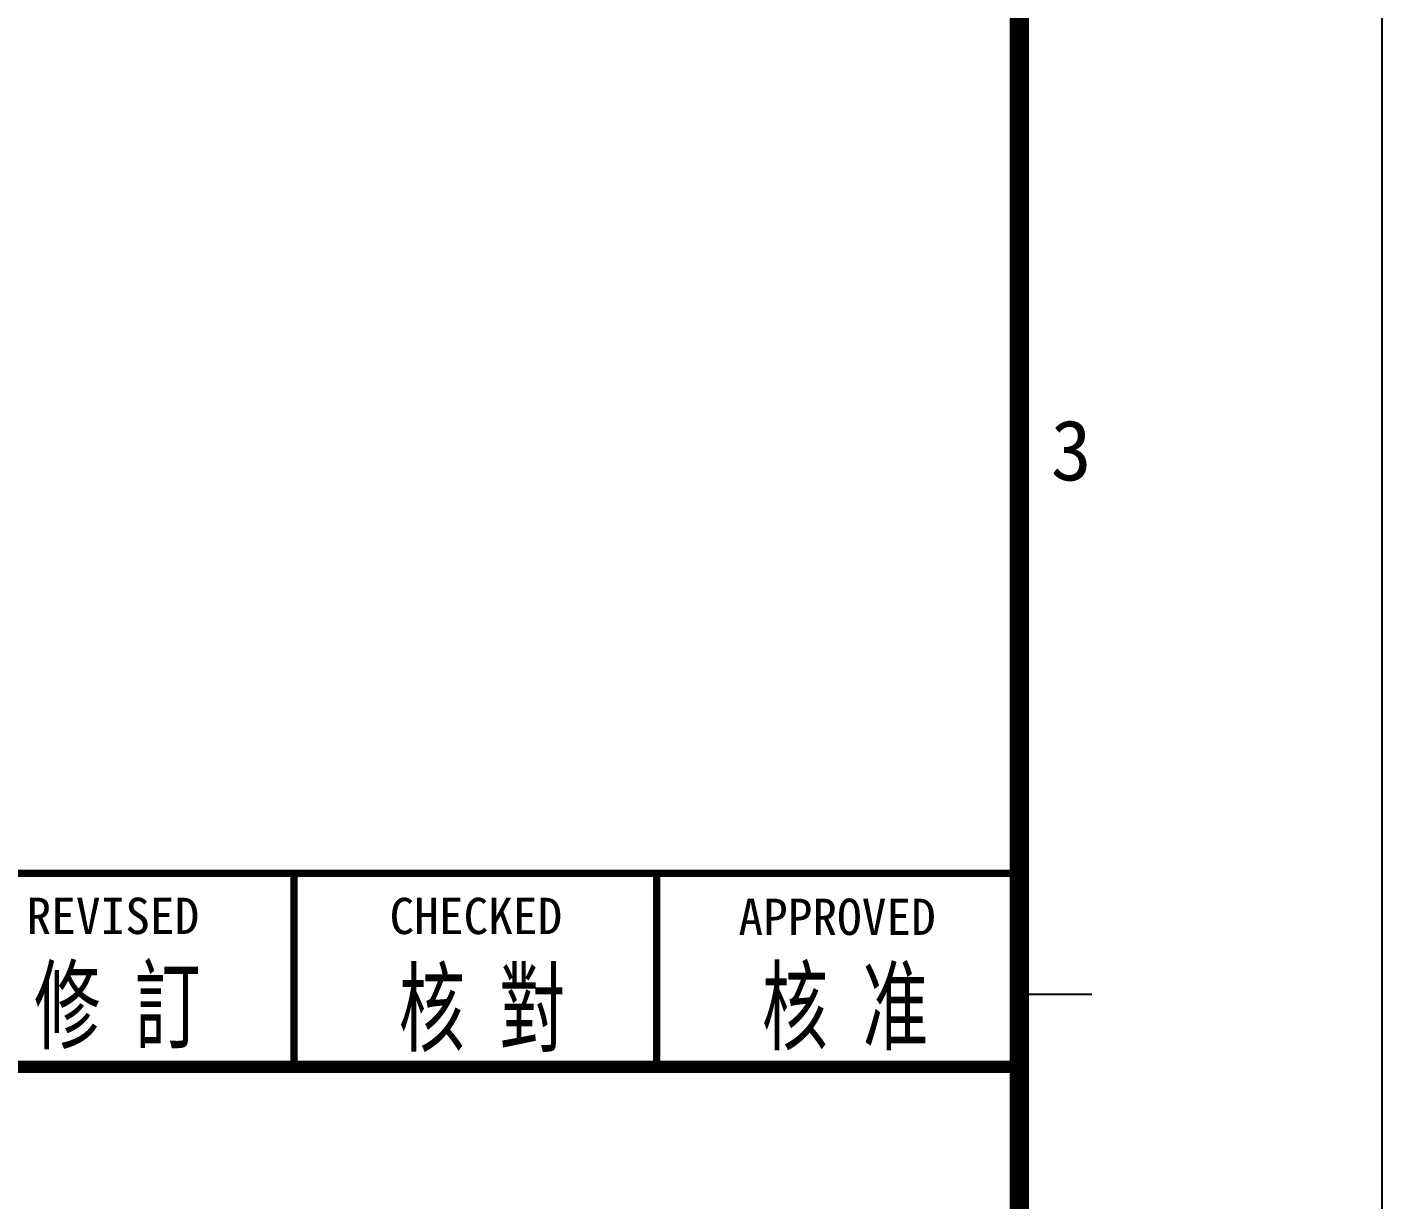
# Model space of a CAD drawing. Header units: millimetres. Extents: x 0 to 297, y 0 to 210.
# Drawn here: x 241 to 297, y 48.5 to 97 of the extents above; entities that cross this region are included whole.
import ezdxf

# ---------------------------------------------------------------- set-up
doc = ezdxf.new("R2010")
doc.units = ezdxf.units.MM
doc.header["$LTSCALE"] = 16.335
doc.layers.get('0').update_dxf_attribs({"linetype": 'CONTINUOUS'})
doc.styles.add('TEXTSTYLE_6', font='txt', dxfattribs={"width": 0.7})

msp = doc.modelspace()

# ---------------------------------------------------------------- linework, layer by layer
at = {"color": 9, "linetype": 'CONTINUOUS'}
msp.add_line((297, 210), (297, 0), dxfattribs=at)
at = {"color": 5, "linetype": 'CONTINUOUS'}
msp.add_line((282, 57), (285, 57), dxfattribs=at)
at = {"color": 7, "linetype": 'CONTINUOUS'}
for points, const_width in [([(282, 192), (282, 12)], 0.8), ([(102, 62), (282, 62)], 0.3), ([(252, 62), (252, 54)], 0.3), ([(267, 62), (267, 54)], 0.3), ([(102, 54), (282, 54)], 0.5)]:
    msp.add_lwpolyline(points, dxfattribs=dict(at, const_width=const_width))

# ---------------------------------------------------------------- texts
at = {"color": 5, "linetype": 'CONTINUOUS', "insert": (285, 80.75), "char_height": 2.5, "width": 2.5, "attachment_point": 3, "line_spacing_factor": 0.9}
msp.add_mtext('3', dxfattribs=at)
at = {"color": 4, "linetype": 'CONTINUOUS', "char_height": 1.5, "attachment_point": 2, "line_spacing_factor": 0.9}
for s, insert, width in [('REVISED', (244.509, 60.994), 10.5), ('CHECKED', (259.523, 60.989), 10.5), ('APPROVED', (274.465, 60.954), 12)]:
    msp.add_mtext(s, dxfattribs=dict(at, insert=insert, width=width))
at = {"color": 4, "linetype": 'CONTINUOUS', "char_height": 3, "width": 9.45, "attachment_point": 1, "line_spacing_factor": 0.9, "style": 'TEXTSTYLE_6'}
for s, insert in [('修 訂', (241.253, 58.05)), ('核 對', (256.335, 57.945)), ('核 准', (271.354, 58.012))]:
    msp.add_mtext(s, dxfattribs=dict(at, insert=insert))

doc.saveas('drawing.dxf')
